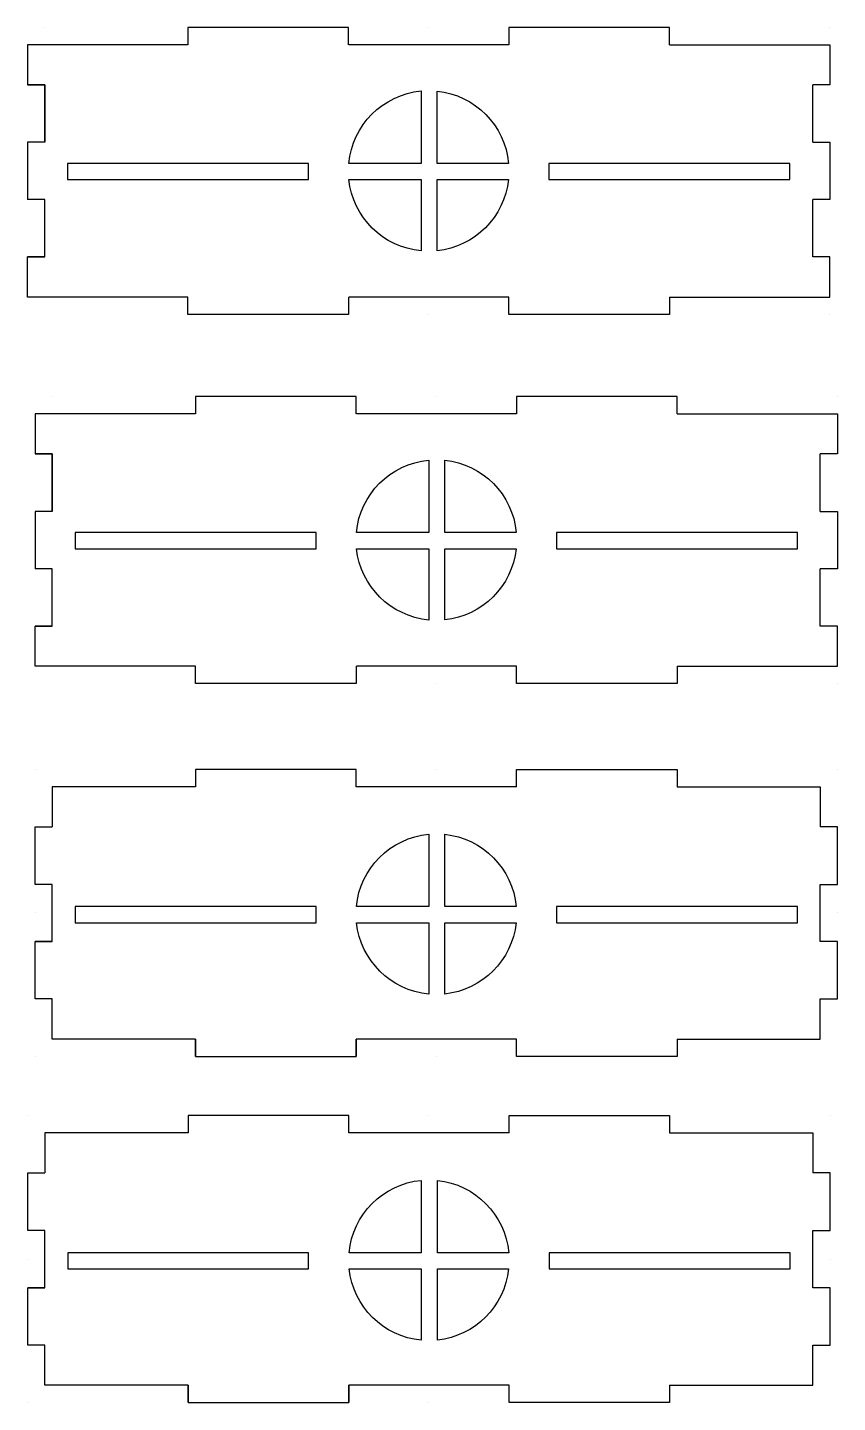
# Model space of a CAD drawing. Header units: millimetres. Extents: x 10 to 304, y -289 to -6.
# Drawn here: x 162.9 to 304.2, y -248.8 to -9.2 of the extents above; entities that cross this region are included whole.
import ezdxf

# ---------------------------------------------------------------- set-up
doc = ezdxf.new("R2010")
doc.units = ezdxf.units.MM
doc.header["$MEASUREMENT"] = 0
doc.layers.add('Layer 1', color=7, linetype='Continuous')

# ---------------------------------------------------------------- blocks, each defined once
blk = doc.blocks.new('block 36')
at = {"layer": 'Layer 1', "color": 7, "lineweight": 25, "true_color": 0xffffff}
blk.add_lwpolyline([(304.22, -123.5), (304.22, -123.5)], dxfattribs=at)
blk = doc.blocks.new('block 37')
at = {"layer": 'Layer 1', "color": 7, "lineweight": 25, "true_color": 0xffffff}
blk.add_lwpolyline([(304.22, -73.5), (304.22, -73.5)], dxfattribs=at)
blk = doc.blocks.new('block 38')
at = {"layer": 'Layer 1', "color": 7, "lineweight": 25, "true_color": 0xffffff}
for points in [[(304.22, -73.5), (304.22, -73.5)], [(304.22, -123.5), (304.22, -123.5)]]:
    blk.add_lwpolyline(points, dxfattribs=at)
blk = doc.blocks.new('block 39')
at = {"layer": 'Layer 1', "color": 7, "lineweight": 25, "true_color": 0xffffff}
blk.add_lwpolyline([(304.22, -123.5), (304.22, -123.5)], dxfattribs=at)
blk = doc.blocks.new('block 40')
at = {"layer": 'Layer 1', "color": 7, "lineweight": 25, "true_color": 0xffffff}
blk.add_lwpolyline([(304.22, -73.5), (304.22, -73.5)], dxfattribs=at)
blk = doc.blocks.new('block 41')
at = {"layer": 'Layer 1', "color": 7, "lineweight": 25, "true_color": 0xffffff}
for points in [[(164.22, -98.5), (164.22, -98.5)], [(304.22, -98.5), (304.22, -98.5)]]:
    blk.add_lwpolyline(points, dxfattribs=at)
blk = doc.blocks.new('block 42')
at = {"layer": 'Layer 1', "color": 7, "lineweight": 25, "true_color": 0xffffff}
for points in [[(234.22, -73.5), (234.22, -73.5)], [(234.22, -123.5), (234.22, -123.5)]]:
    blk.add_lwpolyline(points, dxfattribs=at)
blk = doc.blocks.new('block 43')
at = {"layer": 'Layer 1', "color": 7, "lineweight": 25, "true_color": 0xffffff}
blk.add_lwpolyline([(220.22, -123.5), (220.22, -123.5)], dxfattribs=at)
blk = doc.blocks.new('block 44')
at = {"layer": 'Layer 1', "color": 7, "lineweight": 25, "true_color": 0xffffff}
blk.add_lwpolyline([(220.22, -120.5), (220.22, -123.5), (192.22, -123.5), (192.22, -120.5)], dxfattribs=at)
blk = doc.blocks.new('block 45')
at = {"layer": 'Layer 1', "color": 7, "lineweight": 25, "true_color": 0xffffff}
blk.add_lwpolyline([(248.22, -123.5), (248.22, -123.5)], dxfattribs=at)
blk = doc.blocks.new('block 46')
at = {"layer": 'Layer 1', "color": 7, "lineweight": 25, "true_color": 0xffffff}
blk.add_lwpolyline([(248.22, -120.51), (220.3, -120.51)], dxfattribs=at)
blk = doc.blocks.new('block 47')
at = {"layer": 'Layer 1', "color": 7, "lineweight": 25, "true_color": 0xffffff}
blk.add_lwpolyline([(276.22, -120.5), (276.22, -123.5), (248.22, -123.5), (248.22, -120.51)], dxfattribs=at)
blk = doc.blocks.new('block 48')
at = {"layer": 'Layer 1', "color": 7, "lineweight": 25, "true_color": 0xffffff}
blk.add_lwpolyline([(248.22, -76.5), (220.3, -76.5)], dxfattribs=at)
blk = doc.blocks.new('block 49')
at = {"layer": 'Layer 1', "color": 7, "lineweight": 25, "true_color": 0xffffff}
blk.add_lwpolyline([(220.22, -76.5), (220.22, -73.5), (192.22, -73.5), (192.22, -76.5)], dxfattribs=at)
blk = doc.blocks.new('block 50')
at = {"layer": 'Layer 1', "color": 7, "lineweight": 25, "true_color": 0xffffff}
blk.add_lwpolyline([(276.22, -76.5), (276.22, -73.5), (248.22, -73.5), (248.22, -76.5)], dxfattribs=at)
blk = doc.blocks.new('block 51')
at = {"layer": 'Layer 1', "color": 7, "lineweight": 25, "true_color": 0xffffff}
blk.add_lwpolyline([(167.22, -73.5), (167.22, -73.5)], dxfattribs=at)
blk = doc.blocks.new('block 52')
at = {"layer": 'Layer 1', "color": 7, "lineweight": 25, "true_color": 0xffffff}
blk.add_lwpolyline([(167.22, -83.5), (164.22, -83.5)], dxfattribs=at)
blk = doc.blocks.new('block 53')
at = {"layer": 'Layer 1', "color": 7, "lineweight": 25, "true_color": 0xffffff}
blk.add_lwpolyline([(164.22, -83.5), (164.22, -83.5)], dxfattribs=at)
blk = doc.blocks.new('block 54')
at = {"layer": 'Layer 1', "color": 7, "lineweight": 25, "true_color": 0xffffff}
blk.add_lwpolyline([(167.22, -83.5), (167.22, -93.5)], dxfattribs=at)
blk = doc.blocks.new('block 55')
at = {"layer": 'Layer 1', "color": 7, "lineweight": 25, "true_color": 0xffffff}
blk.add_lwpolyline([(164.22, -83.5), (164.22, -83.5)], dxfattribs=at)
blk = doc.blocks.new('block 56')
at = {"layer": 'Layer 1', "color": 7, "lineweight": 25, "true_color": 0xffffff}
blk.add_lwpolyline([(167.22, -93.5), (167.22, -83.5)], dxfattribs=at)
blk = doc.blocks.new('block 57')
at = {"layer": 'Layer 1', "color": 7, "lineweight": 25, "true_color": 0xffffff}
blk.add_lwpolyline([(167.22, -113.5), (164.22, -113.5)], dxfattribs=at)
blk = doc.blocks.new('block 58')
at = {"layer": 'Layer 1', "color": 7, "lineweight": 25, "true_color": 0xffffff}
blk.add_lwpolyline([(164.22, -113.5), (167.22, -113.5)], dxfattribs=at)
blk = doc.blocks.new('block 59')
at = {"layer": 'Layer 1', "color": 7, "lineweight": 25, "true_color": 0xffffff}
blk.add_lwpolyline([(167.22, -113.5), (167.22, -103.5)], dxfattribs=at)
blk = doc.blocks.new('block 60')
at = {"layer": 'Layer 1', "color": 7, "lineweight": 25, "true_color": 0xffffff}
blk.add_lwpolyline([(167.22, -103.5), (164.22, -103.5)], dxfattribs=at)
blk = doc.blocks.new('block 61')
at = {"layer": 'Layer 1', "color": 7, "lineweight": 25, "true_color": 0xffffff}
for points in [[(167.22, -93.5), (164.22, -93.5), (164.22, -103.5)], [(192.22, -120.5), (164.22, -120.5), (164.22, -113.5)]]:
    blk.add_lwpolyline(points, dxfattribs=at)
blk = doc.blocks.new('block 62')
at = {"layer": 'Layer 1', "color": 7, "lineweight": 25, "true_color": 0xffffff}
blk.add_lwpolyline([(301.22, -113.5), (301.22, -103.5)], dxfattribs=at)
blk = doc.blocks.new('block 63')
at = {"layer": 'Layer 1', "color": 7, "lineweight": 25, "true_color": 0xffffff}
blk.add_lwpolyline([(301.22, -93.5), (304.22, -93.5), (304.22, -103.5), (301.22, -103.5)], dxfattribs=at)
blk = doc.blocks.new('block 64')
at = {"layer": 'Layer 1', "color": 7, "lineweight": 25, "true_color": 0xffffff}
blk.add_lwpolyline([(301.22, -93.5), (301.22, -83.5)], dxfattribs=at)
blk = doc.blocks.new('block 65')
at = {"layer": 'Layer 1', "color": 7, "lineweight": 25, "true_color": 0xffffff}
blk.add_lwpolyline([(276.22, -120.5), (304.22, -120.5), (304.22, -113.5), (301.22, -113.5)], dxfattribs=at)
blk = doc.blocks.new('block 66')
at = {"layer": 'Layer 1', "color": 7, "lineweight": 25, "true_color": 0xffffff}
blk.add_lwpolyline([(276.22, -76.5), (304.22, -76.5), (304.22, -83.5), (301.22, -83.5)], dxfattribs=at)
blk = doc.blocks.new('block 67')
at = {"layer": 'Layer 1', "color": 7, "lineweight": 25, "true_color": 0xffffff}
blk.add_lwpolyline([(192.22, -76.5), (164.22, -76.5), (164.22, -83.5), (167.22, -83.5)], dxfattribs=at)
blk = doc.blocks.new('block 68')
at = {"layer": 'Layer 1', "color": 7, "lineweight": 25, "true_color": 0xffffff}
blk.add_lwpolyline([(164.22, -188.5), (164.22, -188.5)], dxfattribs=at)
blk = doc.blocks.new('block 69')
at = {"layer": 'Layer 1', "color": 7, "lineweight": 25, "true_color": 0xffffff}
for points in [[(164.22, -138.5), (164.22, -138.5)], [(304.22, -138.5), (304.22, -138.5)]]:
    blk.add_lwpolyline(points, dxfattribs=at)
blk = doc.blocks.new('block 70')
at = {"layer": 'Layer 1', "color": 7, "lineweight": 25, "true_color": 0xffffff}
blk.add_lwpolyline([(304.22, -138.5), (304.22, -138.5)], dxfattribs=at)
blk = doc.blocks.new('block 71')
at = {"layer": 'Layer 1', "color": 7, "lineweight": 25, "true_color": 0xffffff}
blk.add_lwpolyline([(164.22, -138.5), (164.22, -138.5)], dxfattribs=at)
blk = doc.blocks.new('block 72')
at = {"layer": 'Layer 1', "color": 7, "lineweight": 25, "true_color": 0xffffff}
for points in [[(304.22, -138.5), (304.22, -138.5)], [(164.22, -188.5), (164.22, -188.5)]]:
    blk.add_lwpolyline(points, dxfattribs=at)
blk = doc.blocks.new('block 73')
at = {"layer": 'Layer 1', "color": 7, "lineweight": 25, "true_color": 0xffffff}
for points in [[(234.22, -138.5), (234.22, -138.5)], [(234.22, -188.5), (234.22, -188.5)]]:
    blk.add_lwpolyline(points, dxfattribs=at)
blk = doc.blocks.new('block 74')
at = {"layer": 'Layer 1', "color": 7, "lineweight": 25, "true_color": 0xffffff}
for points in [[(164.22, -163.5), (164.22, -163.5)], [(304.22, -163.5), (304.22, -163.5)]]:
    blk.add_lwpolyline(points, dxfattribs=at)
blk = doc.blocks.new('block 75')
at = {"layer": 'Layer 1', "color": 7, "lineweight": 25, "true_color": 0xffffff}
blk.add_lwpolyline([(301.22, -178.5), (301.22, -178.5)], dxfattribs=at)
blk = doc.blocks.new('block 76')
at = {"layer": 'Layer 1', "color": 7, "lineweight": 25, "true_color": 0xffffff}
blk.add_lwpolyline([(304.22, -178.5), (304.22, -178.5)], dxfattribs=at)
blk = doc.blocks.new('block 77')
at = {"layer": 'Layer 1', "color": 7, "lineweight": 25, "true_color": 0xffffff}
for points in [[(304.22, -158.5), (304.22, -158.5)], [(304.22, -168.5), (304.22, -168.5)]]:
    blk.add_lwpolyline(points, dxfattribs=at)
blk = doc.blocks.new('block 78')
at = {"layer": 'Layer 1', "color": 7, "lineweight": 25, "true_color": 0xffffff}
blk.add_lwpolyline([(301.22, -141.5), (301.22, -148.5)], dxfattribs=at)
blk = doc.blocks.new('block 79')
at = {"layer": 'Layer 1', "color": 7, "lineweight": 25, "true_color": 0xffffff}
blk.add_lwpolyline([(164.22, -148.5), (167.22, -148.5)], dxfattribs=at)
blk = doc.blocks.new('block 80')
at = {"layer": 'Layer 1', "color": 7, "lineweight": 25, "true_color": 0xffffff}
blk.add_lwpolyline([(167.22, -141.5), (167.22, -148.5)], dxfattribs=at)
blk = doc.blocks.new('block 81')
at = {"layer": 'Layer 1', "color": 7, "lineweight": 25, "true_color": 0xffffff}
blk.add_lwpolyline([(167.22, -185.5), (167.22, -178.5)], dxfattribs=at)
blk = doc.blocks.new('block 82')
at = {"layer": 'Layer 1', "color": 7, "lineweight": 25, "true_color": 0xffffff}
blk.add_lwpolyline([(167.22, -168.5), (164.22, -168.5)], dxfattribs=at)
blk = doc.blocks.new('block 83')
at = {"layer": 'Layer 1', "color": 7, "lineweight": 25, "true_color": 0xffffff}
for points in [[(164.22, -188.5), (164.22, -188.5)], [(192.22, -188.5), (192.22, -188.5)]]:
    blk.add_lwpolyline(points, dxfattribs=at)
blk = doc.blocks.new('block 84')
at = {"layer": 'Layer 1', "color": 7, "lineweight": 25, "true_color": 0xffffff}
blk.add_lwpolyline([(192.22, -188.5), (192.22, -185.5)], dxfattribs=at)
blk = doc.blocks.new('block 85')
at = {"layer": 'Layer 1', "color": 7, "lineweight": 25, "true_color": 0xffffff}
blk.add_lwpolyline([(192.22, -185.5), (167.22, -185.5)], dxfattribs=at)
blk = doc.blocks.new('block 86')
at = {"layer": 'Layer 1', "color": 7, "lineweight": 25, "true_color": 0xffffff}
blk.add_lwpolyline([(167.22, -185.5), (167.22, -185.5)], dxfattribs=at)
blk = doc.blocks.new('block 87')
at = {"layer": 'Layer 1', "color": 7, "lineweight": 25, "true_color": 0xffffff}
blk.add_lwpolyline([(192.22, -188.5), (220.22, -188.5)], dxfattribs=at)
blk = doc.blocks.new('block 88')
at = {"layer": 'Layer 1', "color": 7, "lineweight": 25, "true_color": 0xffffff}
blk.add_lwpolyline([(220.22, -188.5), (220.22, -185.5)], dxfattribs=at)
blk = doc.blocks.new('block 89')
at = {"layer": 'Layer 1', "color": 7, "lineweight": 25, "true_color": 0xffffff}
blk.add_lwpolyline([(192.22, -185.5), (192.22, -188.5)], dxfattribs=at)
blk = doc.blocks.new('block 90')
at = {"layer": 'Layer 1', "color": 7, "lineweight": 25, "true_color": 0xffffff}
for points in [[(220.22, -188.5), (220.22, -188.5)], [(248.22, -188.5), (248.22, -188.5)]]:
    blk.add_lwpolyline(points, dxfattribs=at)
blk = doc.blocks.new('block 91')
at = {"layer": 'Layer 1', "color": 7, "lineweight": 25, "true_color": 0xffffff}
blk.add_lwpolyline([(248.22, -185.5), (220.22, -185.5)], dxfattribs=at)
blk = doc.blocks.new('block 92')
at = {"layer": 'Layer 1', "color": 7, "lineweight": 25, "true_color": 0xffffff}
blk.add_lwpolyline([(220.22, -185.5), (220.22, -188.5)], dxfattribs=at)
blk = doc.blocks.new('block 93')
at = {"layer": 'Layer 1', "color": 7, "lineweight": 25, "true_color": 0xffffff}
blk.add_lwpolyline([(276.22, -185.5), (276.22, -188.5), (248.22, -188.5), (248.22, -185.5)], dxfattribs=at)
blk = doc.blocks.new('block 94')
at = {"layer": 'Layer 1', "color": 7, "lineweight": 25, "true_color": 0xffffff}
blk.add_lwpolyline([(192.22, -141.5), (167.22, -141.5)], dxfattribs=at)
blk = doc.blocks.new('block 95')
at = {"layer": 'Layer 1', "color": 7, "lineweight": 25, "true_color": 0xffffff}
blk.add_lwpolyline([(248.22, -141.5), (220.22, -141.5)], dxfattribs=at)
blk = doc.blocks.new('block 96')
at = {"layer": 'Layer 1', "color": 7, "lineweight": 25, "true_color": 0xffffff}
blk.add_lwpolyline([(248.22, -141.5), (248.22, -138.5), (276.22, -138.5), (276.22, -141.5)], dxfattribs=at)
blk = doc.blocks.new('block 97')
at = {"layer": 'Layer 1', "color": 7, "lineweight": 25, "true_color": 0xffffff}
blk.add_lwpolyline([(220.22, -141.5), (220.22, -138.5), (192.22, -138.5), (192.22, -141.5)], dxfattribs=at)
blk = doc.blocks.new('block 98')
at = {"layer": 'Layer 1', "color": 7, "lineweight": 25, "true_color": 0xffffff}
blk.add_lwpolyline([(276.22, -141.5), (301.22, -141.5)], dxfattribs=at)
blk = doc.blocks.new('block 99')
at = {"layer": 'Layer 1', "color": 7, "lineweight": 25, "true_color": 0xffffff}
blk.add_lwpolyline([(276.22, -185.5), (301.22, -185.5), (301.22, -178.5), (304.22, -178.5), (304.22, -168.5), (301.22, -168.5)], dxfattribs=at)
blk = doc.blocks.new('block 100')
at = {"layer": 'Layer 1', "color": 7, "lineweight": 25, "true_color": 0xffffff}
blk.add_lwpolyline([(301.22, -168.5), (301.22, -158.52)], dxfattribs=at)
blk = doc.blocks.new('block 101')
at = {"layer": 'Layer 1', "color": 7, "lineweight": 25, "true_color": 0xffffff}
blk.add_lwpolyline([(301.22, -158.52), (304.22, -158.52), (304.22, -148.5), (301.22, -148.5)], dxfattribs=at)
blk = doc.blocks.new('block 102')
at = {"layer": 'Layer 1', "color": 7, "lineweight": 25, "true_color": 0xffffff}
blk.add_lwpolyline([(167.22, -168.5), (167.22, -158.52)], dxfattribs=at)
blk = doc.blocks.new('block 103')
at = {"layer": 'Layer 1', "color": 7, "lineweight": 25, "true_color": 0xffffff}
blk.add_lwpolyline([(167.22, -178.5), (164.22, -178.5), (164.22, -168.5), (167.22, -168.5)], dxfattribs=at)
blk = doc.blocks.new('block 104')
at = {"layer": 'Layer 1', "color": 7, "lineweight": 25, "true_color": 0xffffff}
blk.add_lwpolyline([(167.22, -158.52), (164.22, -158.52), (164.22, -148.5), (167.22, -148.5)], dxfattribs=at)
blk = doc.blocks.new('block 139')
at = {"layer": 'Layer 1', "color": 7, "lineweight": 25, "true_color": 0xffffff}
for points in [[(232.89, -97.19), (232.89, -97.19), (232.89, -84.57), (232.89, -84.57), (226.21, -85.2), (220.91, -90.51), (220.28, -97.19), (220.28, -97.19), (232.89, -97.19), (232.89, -97.19)], [(235.7, -97.19), (235.7, -97.19), (248.16, -97.19), (248.16, -97.19), (247.54, -90.56), (242.31, -85.28), (235.7, -84.58), (235.7, -84.58), (235.7, -97.19), (235.7, -97.19)], [(232.89, -100.01), (232.89, -100.01), (220.3, -100.01), (220.3, -100.01), (221.01, -106.6), (226.28, -111.81), (232.89, -112.44), (232.89, -112.44), (232.89, -100.01), (232.89, -100.01)], [(235.7, -100.01), (235.7, -100.01), (235.7, -112.43), (235.7, -112.43), (242.24, -111.74), (247.44, -106.55), (248.14, -100.01), (248.14, -100.01), (235.7, -100.01), (235.7, -100.01)]]:
    blk.add_open_spline(points, degree=3, knots=[0, 0, 0, 0, 1, 1, 1, 2, 2, 2, 3, 3, 3, 3], dxfattribs=at)
blk = doc.blocks.new('block 140')
at = {"layer": 'Layer 1', "color": 7, "lineweight": 25, "true_color": 0xffffff}
blk.add_lwpolyline([(302.89, -59.16), (302.89, -59.16)], dxfattribs=at)
blk = doc.blocks.new('block 141')
at = {"layer": 'Layer 1', "color": 7, "lineweight": 25, "true_color": 0xffffff}
blk.add_lwpolyline([(302.89, -9.16), (302.89, -9.16)], dxfattribs=at)
blk = doc.blocks.new('block 142')
at = {"layer": 'Layer 1', "color": 7, "lineweight": 25, "true_color": 0xffffff}
for points in [[(302.89, -9.16), (302.89, -9.16)], [(302.89, -59.16), (302.89, -59.16)]]:
    blk.add_lwpolyline(points, dxfattribs=at)
blk = doc.blocks.new('block 143')
at = {"layer": 'Layer 1', "color": 7, "lineweight": 25, "true_color": 0xffffff}
blk.add_lwpolyline([(302.89, -59.16), (302.89, -59.16)], dxfattribs=at)
blk = doc.blocks.new('block 144')
at = {"layer": 'Layer 1', "color": 7, "lineweight": 25, "true_color": 0xffffff}
blk.add_lwpolyline([(302.89, -9.16), (302.89, -9.16)], dxfattribs=at)
blk = doc.blocks.new('block 145')
at = {"layer": 'Layer 1', "color": 7, "lineweight": 25, "true_color": 0xffffff}
for points in [[(162.89, -34.16), (162.89, -34.16)], [(302.89, -34.16), (302.89, -34.16)]]:
    blk.add_lwpolyline(points, dxfattribs=at)
blk = doc.blocks.new('block 146')
at = {"layer": 'Layer 1', "color": 7, "lineweight": 25, "true_color": 0xffffff}
for points in [[(232.89, -9.16), (232.89, -9.16)], [(232.89, -59.16), (232.89, -59.16)]]:
    blk.add_lwpolyline(points, dxfattribs=at)
blk = doc.blocks.new('block 147')
at = {"layer": 'Layer 1', "color": 7, "lineweight": 25, "true_color": 0xffffff}
blk.add_lwpolyline([(218.89, -59.16), (218.89, -59.16)], dxfattribs=at)
blk = doc.blocks.new('block 148')
at = {"layer": 'Layer 1', "color": 7, "lineweight": 25, "true_color": 0xffffff}
blk.add_lwpolyline([(218.89, -56.16), (218.89, -59.16), (190.89, -59.16), (190.89, -56.16)], dxfattribs=at)
blk = doc.blocks.new('block 149')
at = {"layer": 'Layer 1', "color": 7, "lineweight": 25, "true_color": 0xffffff}
blk.add_lwpolyline([(246.89, -59.16), (246.89, -59.16)], dxfattribs=at)
blk = doc.blocks.new('block 150')
at = {"layer": 'Layer 1', "color": 7, "lineweight": 25, "true_color": 0xffffff}
blk.add_lwpolyline([(246.89, -56.16), (218.96, -56.16)], dxfattribs=at)
blk = doc.blocks.new('block 151')
at = {"layer": 'Layer 1', "color": 7, "lineweight": 25, "true_color": 0xffffff}
blk.add_lwpolyline([(274.89, -56.16), (274.89, -59.16), (246.89, -59.16), (246.89, -56.16)], dxfattribs=at)
blk = doc.blocks.new('block 152')
at = {"layer": 'Layer 1', "color": 7, "lineweight": 25, "true_color": 0xffffff}
blk.add_lwpolyline([(246.89, -12.16), (218.96, -12.16)], dxfattribs=at)
blk = doc.blocks.new('block 153')
at = {"layer": 'Layer 1', "color": 7, "lineweight": 25, "true_color": 0xffffff}
blk.add_lwpolyline([(218.89, -12.16), (218.89, -9.16), (190.89, -9.16), (190.89, -12.16)], dxfattribs=at)
blk = doc.blocks.new('block 154')
at = {"layer": 'Layer 1', "color": 7, "lineweight": 25, "true_color": 0xffffff}
blk.add_lwpolyline([(274.89, -12.16), (274.89, -9.16), (246.89, -9.16), (246.89, -12.16)], dxfattribs=at)
blk = doc.blocks.new('block 155')
at = {"layer": 'Layer 1', "color": 7, "lineweight": 25, "true_color": 0xffffff}
blk.add_lwpolyline([(165.89, -9.16), (165.89, -9.16)], dxfattribs=at)
blk = doc.blocks.new('block 156')
at = {"layer": 'Layer 1', "color": 7, "lineweight": 25, "true_color": 0xffffff}
blk.add_lwpolyline([(165.89, -19.16), (162.89, -19.16)], dxfattribs=at)
blk = doc.blocks.new('block 157')
at = {"layer": 'Layer 1', "color": 7, "lineweight": 25, "true_color": 0xffffff}
blk.add_lwpolyline([(162.89, -19.16), (162.89, -19.16)], dxfattribs=at)
blk = doc.blocks.new('block 158')
at = {"layer": 'Layer 1', "color": 7, "lineweight": 25, "true_color": 0xffffff}
blk.add_lwpolyline([(165.89, -19.16), (165.89, -29.16)], dxfattribs=at)
blk = doc.blocks.new('block 159')
at = {"layer": 'Layer 1', "color": 7, "lineweight": 25, "true_color": 0xffffff}
blk.add_lwpolyline([(162.89, -19.16), (162.89, -19.16)], dxfattribs=at)
blk = doc.blocks.new('block 160')
at = {"layer": 'Layer 1', "color": 7, "lineweight": 25, "true_color": 0xffffff}
blk.add_lwpolyline([(165.89, -29.16), (165.89, -19.16)], dxfattribs=at)
blk = doc.blocks.new('block 161')
at = {"layer": 'Layer 1', "color": 7, "lineweight": 25, "true_color": 0xffffff}
blk.add_lwpolyline([(165.89, -49.16), (162.89, -49.16)], dxfattribs=at)
blk = doc.blocks.new('block 162')
at = {"layer": 'Layer 1', "color": 7, "lineweight": 25, "true_color": 0xffffff}
blk.add_lwpolyline([(162.89, -49.16), (165.89, -49.16)], dxfattribs=at)
blk = doc.blocks.new('block 163')
at = {"layer": 'Layer 1', "color": 7, "lineweight": 25, "true_color": 0xffffff}
blk.add_lwpolyline([(165.89, -49.16), (165.89, -39.16)], dxfattribs=at)
blk = doc.blocks.new('block 164')
at = {"layer": 'Layer 1', "color": 7, "lineweight": 25, "true_color": 0xffffff}
blk.add_lwpolyline([(165.89, -39.16), (162.89, -39.16)], dxfattribs=at)
blk = doc.blocks.new('block 165')
at = {"layer": 'Layer 1', "color": 7, "lineweight": 25, "true_color": 0xffffff}
for points in [[(165.89, -29.16), (162.89, -29.16), (162.89, -39.16)], [(190.89, -56.16), (162.89, -56.16), (162.89, -49.16)]]:
    blk.add_lwpolyline(points, dxfattribs=at)
blk = doc.blocks.new('block 166')
at = {"layer": 'Layer 1', "color": 7, "lineweight": 25, "true_color": 0xffffff}
blk.add_lwpolyline([(299.89, -49.16), (299.89, -39.16)], dxfattribs=at)
blk = doc.blocks.new('block 167')
at = {"layer": 'Layer 1', "color": 7, "lineweight": 25, "true_color": 0xffffff}
blk.add_lwpolyline([(299.89, -29.16), (302.89, -29.16), (302.89, -39.16), (299.89, -39.16)], dxfattribs=at)
blk = doc.blocks.new('block 168')
at = {"layer": 'Layer 1', "color": 7, "lineweight": 25, "true_color": 0xffffff}
blk.add_lwpolyline([(299.89, -29.16), (299.89, -19.16)], dxfattribs=at)
blk = doc.blocks.new('block 169')
at = {"layer": 'Layer 1', "color": 7, "lineweight": 25, "true_color": 0xffffff}
blk.add_lwpolyline([(274.89, -56.16), (302.89, -56.16), (302.89, -49.16), (299.89, -49.16)], dxfattribs=at)
blk = doc.blocks.new('block 170')
at = {"layer": 'Layer 1', "color": 7, "lineweight": 25, "true_color": 0xffffff}
blk.add_lwpolyline([(274.89, -12.16), (302.89, -12.16), (302.89, -19.16), (299.89, -19.16)], dxfattribs=at)
blk = doc.blocks.new('block 171')
at = {"layer": 'Layer 1', "color": 7, "lineweight": 25, "true_color": 0xffffff}
blk.add_lwpolyline([(190.89, -12.16), (162.89, -12.16), (162.89, -19.16), (165.89, -19.16)], dxfattribs=at)
blk = doc.blocks.new('block 172')
at = {"layer": 'Layer 1', "color": 7, "lineweight": 25, "true_color": 0xffffff}
for points in [[(231.55, -32.84), (231.55, -32.84), (231.55, -20.22), (231.55, -20.22), (224.88, -20.86), (219.57, -26.17), (218.95, -32.84), (218.95, -32.84), (231.55, -32.84), (231.55, -32.84)], [(234.37, -32.84), (234.37, -32.84), (246.82, -32.84), (246.82, -32.84), (246.21, -26.22), (240.97, -20.93), (234.37, -20.24), (234.37, -20.24), (234.37, -32.84), (234.37, -32.84)], [(231.55, -35.66), (231.55, -35.66), (218.97, -35.66), (218.97, -35.66), (219.67, -42.25), (224.94, -47.47), (231.55, -48.09), (231.55, -48.09), (231.55, -35.66), (231.55, -35.66)], [(234.37, -35.66), (234.37, -35.66), (234.37, -48.08), (234.37, -48.08), (240.91, -47.39), (246.11, -42.2), (246.8, -35.66), (246.8, -35.66), (234.37, -35.66), (234.37, -35.66)]]:
    blk.add_open_spline(points, degree=3, knots=[0, 0, 0, 0, 1, 1, 1, 2, 2, 2, 3, 3, 3, 3], dxfattribs=at)
blk = doc.blocks.new('block 173')
at = {"layer": 'Layer 1', "color": 7, "lineweight": 25, "true_color": 0xffffff}
for points in [[(232.89, -162.39), (232.89, -162.39), (232.89, -149.78), (232.89, -149.78), (226.21, -150.41), (220.91, -155.72), (220.28, -162.39), (220.28, -162.39), (232.89, -162.39), (232.89, -162.39)], [(235.7, -162.39), (235.7, -162.39), (248.16, -162.39), (248.16, -162.39), (247.54, -155.77), (242.31, -150.48), (235.7, -149.79), (235.7, -149.79), (235.7, -162.39), (235.7, -162.39)], [(232.89, -165.21), (232.89, -165.21), (220.3, -165.21), (220.3, -165.21), (221.01, -171.8), (226.28, -177.02), (232.89, -177.65), (232.89, -177.65), (232.89, -165.21), (232.89, -165.21)], [(235.7, -165.21), (235.7, -165.21), (235.7, -177.63), (235.7, -177.63), (242.24, -176.94), (247.44, -171.75), (248.14, -165.21), (248.14, -165.21), (235.7, -165.21), (235.7, -165.21)]]:
    blk.add_open_spline(points, degree=3, knots=[0, 0, 0, 0, 1, 1, 1, 2, 2, 2, 3, 3, 3, 3], dxfattribs=at)
blk = doc.blocks.new('block 174')
at = {"layer": 'Layer 1', "color": 7, "lineweight": 25, "true_color": 0xffffff}
blk.add_lwpolyline([(162.93, -248.83), (162.93, -248.83)], dxfattribs=at)
blk = doc.blocks.new('block 175')
at = {"layer": 'Layer 1', "color": 7, "lineweight": 25, "true_color": 0xffffff}
for points in [[(162.93, -198.83), (162.93, -198.83)], [(302.93, -198.83), (302.93, -198.83)]]:
    blk.add_lwpolyline(points, dxfattribs=at)
blk = doc.blocks.new('block 176')
at = {"layer": 'Layer 1', "color": 7, "lineweight": 25, "true_color": 0xffffff}
blk.add_lwpolyline([(302.93, -198.83), (302.93, -198.83)], dxfattribs=at)
blk = doc.blocks.new('block 177')
at = {"layer": 'Layer 1', "color": 7, "lineweight": 25, "true_color": 0xffffff}
blk.add_lwpolyline([(162.93, -198.83), (162.93, -198.83)], dxfattribs=at)
blk = doc.blocks.new('block 178')
at = {"layer": 'Layer 1', "color": 7, "lineweight": 25, "true_color": 0xffffff}
for points in [[(302.93, -198.83), (302.93, -198.83)], [(162.93, -248.83), (162.93, -248.83)]]:
    blk.add_lwpolyline(points, dxfattribs=at)
blk = doc.blocks.new('block 179')
at = {"layer": 'Layer 1', "color": 7, "lineweight": 25, "true_color": 0xffffff}
for points in [[(232.93, -198.83), (232.93, -198.83)], [(232.93, -248.83), (232.93, -248.83)]]:
    blk.add_lwpolyline(points, dxfattribs=at)
blk = doc.blocks.new('block 180')
at = {"layer": 'Layer 1', "color": 7, "lineweight": 25, "true_color": 0xffffff}
for points in [[(162.93, -223.83), (162.93, -223.83)], [(302.93, -223.83), (302.93, -223.83)]]:
    blk.add_lwpolyline(points, dxfattribs=at)
blk = doc.blocks.new('block 181')
at = {"layer": 'Layer 1', "color": 7, "lineweight": 25, "true_color": 0xffffff}
blk.add_lwpolyline([(299.93, -238.83), (299.93, -238.83)], dxfattribs=at)
blk = doc.blocks.new('block 182')
at = {"layer": 'Layer 1', "color": 7, "lineweight": 25, "true_color": 0xffffff}
blk.add_lwpolyline([(302.93, -238.83), (302.93, -238.83)], dxfattribs=at)
blk = doc.blocks.new('block 183')
at = {"layer": 'Layer 1', "color": 7, "lineweight": 25, "true_color": 0xffffff}
for points in [[(302.93, -218.83), (302.93, -218.83)], [(302.93, -228.83), (302.93, -228.83)]]:
    blk.add_lwpolyline(points, dxfattribs=at)
blk = doc.blocks.new('block 184')
at = {"layer": 'Layer 1', "color": 7, "lineweight": 25, "true_color": 0xffffff}
blk.add_lwpolyline([(299.93, -201.83), (299.93, -208.83)], dxfattribs=at)
blk = doc.blocks.new('block 185')
at = {"layer": 'Layer 1', "color": 7, "lineweight": 25, "true_color": 0xffffff}
blk.add_lwpolyline([(162.93, -208.83), (165.93, -208.83)], dxfattribs=at)
blk = doc.blocks.new('block 186')
at = {"layer": 'Layer 1', "color": 7, "lineweight": 25, "true_color": 0xffffff}
blk.add_lwpolyline([(165.93, -201.83), (165.93, -208.83)], dxfattribs=at)
blk = doc.blocks.new('block 187')
at = {"layer": 'Layer 1', "color": 7, "lineweight": 25, "true_color": 0xffffff}
blk.add_lwpolyline([(165.93, -245.83), (165.93, -238.83)], dxfattribs=at)
blk = doc.blocks.new('block 188')
at = {"layer": 'Layer 1', "color": 7, "lineweight": 25, "true_color": 0xffffff}
blk.add_lwpolyline([(165.93, -228.83), (162.93, -228.83)], dxfattribs=at)
blk = doc.blocks.new('block 189')
at = {"layer": 'Layer 1', "color": 7, "lineweight": 25, "true_color": 0xffffff}
for points in [[(162.93, -248.83), (162.93, -248.83)], [(190.93, -248.83), (190.93, -248.83)]]:
    blk.add_lwpolyline(points, dxfattribs=at)
blk = doc.blocks.new('block 190')
at = {"layer": 'Layer 1', "color": 7, "lineweight": 25, "true_color": 0xffffff}
blk.add_lwpolyline([(190.93, -248.83), (190.93, -245.83)], dxfattribs=at)
blk = doc.blocks.new('block 191')
at = {"layer": 'Layer 1', "color": 7, "lineweight": 25, "true_color": 0xffffff}
blk.add_lwpolyline([(190.93, -245.83), (165.93, -245.83)], dxfattribs=at)
blk = doc.blocks.new('block 192')
at = {"layer": 'Layer 1', "color": 7, "lineweight": 25, "true_color": 0xffffff}
blk.add_lwpolyline([(165.93, -245.83), (165.93, -245.83)], dxfattribs=at)
blk = doc.blocks.new('block 193')
at = {"layer": 'Layer 1', "color": 7, "lineweight": 25, "true_color": 0xffffff}
blk.add_lwpolyline([(190.93, -248.83), (218.93, -248.83)], dxfattribs=at)
blk = doc.blocks.new('block 194')
at = {"layer": 'Layer 1', "color": 7, "lineweight": 25, "true_color": 0xffffff}
blk.add_lwpolyline([(218.93, -248.83), (218.93, -245.83)], dxfattribs=at)
blk = doc.blocks.new('block 195')
at = {"layer": 'Layer 1', "color": 7, "lineweight": 25, "true_color": 0xffffff}
blk.add_lwpolyline([(190.93, -245.83), (190.93, -248.83)], dxfattribs=at)
blk = doc.blocks.new('block 196')
at = {"layer": 'Layer 1', "color": 7, "lineweight": 25, "true_color": 0xffffff}
for points in [[(218.93, -248.83), (218.93, -248.83)], [(246.93, -248.83), (246.93, -248.83)]]:
    blk.add_lwpolyline(points, dxfattribs=at)
blk = doc.blocks.new('block 197')
at = {"layer": 'Layer 1', "color": 7, "lineweight": 25, "true_color": 0xffffff}
blk.add_lwpolyline([(246.93, -245.83), (218.93, -245.83)], dxfattribs=at)
blk = doc.blocks.new('block 198')
at = {"layer": 'Layer 1', "color": 7, "lineweight": 25, "true_color": 0xffffff}
blk.add_lwpolyline([(218.93, -245.83), (218.93, -248.83)], dxfattribs=at)
blk = doc.blocks.new('block 199')
at = {"layer": 'Layer 1', "color": 7, "lineweight": 25, "true_color": 0xffffff}
blk.add_lwpolyline([(274.93, -245.83), (274.93, -248.83), (246.93, -248.83), (246.93, -245.83)], dxfattribs=at)
blk = doc.blocks.new('block 200')
at = {"layer": 'Layer 1', "color": 7, "lineweight": 25, "true_color": 0xffffff}
blk.add_lwpolyline([(190.93, -201.83), (165.93, -201.83)], dxfattribs=at)
blk = doc.blocks.new('block 201')
at = {"layer": 'Layer 1', "color": 7, "lineweight": 25, "true_color": 0xffffff}
blk.add_lwpolyline([(246.93, -201.83), (218.93, -201.83)], dxfattribs=at)
blk = doc.blocks.new('block 202')
at = {"layer": 'Layer 1', "color": 7, "lineweight": 25, "true_color": 0xffffff}
blk.add_lwpolyline([(246.93, -201.83), (246.93, -198.83), (274.93, -198.83), (274.93, -201.83)], dxfattribs=at)
blk = doc.blocks.new('block 203')
at = {"layer": 'Layer 1', "color": 7, "lineweight": 25, "true_color": 0xffffff}
blk.add_lwpolyline([(218.93, -201.83), (218.93, -198.83), (190.93, -198.83), (190.93, -201.83)], dxfattribs=at)
blk = doc.blocks.new('block 204')
at = {"layer": 'Layer 1', "color": 7, "lineweight": 25, "true_color": 0xffffff}
blk.add_lwpolyline([(274.93, -201.83), (299.93, -201.83)], dxfattribs=at)
blk = doc.blocks.new('block 205')
at = {"layer": 'Layer 1', "color": 7, "lineweight": 25, "true_color": 0xffffff}
blk.add_lwpolyline([(274.93, -245.83), (299.93, -245.83), (299.93, -238.83), (302.93, -238.83), (302.93, -228.83), (299.93, -228.83)], dxfattribs=at)
blk = doc.blocks.new('block 206')
at = {"layer": 'Layer 1', "color": 7, "lineweight": 25, "true_color": 0xffffff}
blk.add_lwpolyline([(299.93, -228.83), (299.93, -218.85)], dxfattribs=at)
blk = doc.blocks.new('block 207')
at = {"layer": 'Layer 1', "color": 7, "lineweight": 25, "true_color": 0xffffff}
blk.add_lwpolyline([(299.93, -218.85), (302.93, -218.85), (302.93, -208.83), (299.93, -208.83)], dxfattribs=at)
blk = doc.blocks.new('block 208')
at = {"layer": 'Layer 1', "color": 7, "lineweight": 25, "true_color": 0xffffff}
blk.add_lwpolyline([(165.93, -228.83), (165.93, -218.85)], dxfattribs=at)
blk = doc.blocks.new('block 209')
at = {"layer": 'Layer 1', "color": 7, "lineweight": 25, "true_color": 0xffffff}
blk.add_lwpolyline([(165.93, -238.83), (162.93, -238.83), (162.93, -228.83), (165.93, -228.83)], dxfattribs=at)
blk = doc.blocks.new('block 210')
at = {"layer": 'Layer 1', "color": 7, "lineweight": 25, "true_color": 0xffffff}
blk.add_lwpolyline([(165.93, -218.85), (162.93, -218.85), (162.93, -208.83), (165.93, -208.83)], dxfattribs=at)
blk = doc.blocks.new('block 211')
at = {"layer": 'Layer 1', "color": 7, "lineweight": 25, "true_color": 0xffffff}
for points in [[(231.59, -222.72), (231.59, -222.72), (231.59, -210.11), (231.59, -210.11), (224.92, -210.74), (219.61, -216.05), (218.99, -222.72), (218.99, -222.72), (231.59, -222.72), (231.59, -222.72)], [(234.41, -222.72), (234.41, -222.72), (246.86, -222.72), (246.86, -222.72), (246.24, -216.1), (241.01, -210.82), (234.41, -210.12), (234.41, -210.12), (234.41, -222.72), (234.41, -222.72)], [(231.59, -225.54), (231.59, -225.54), (219.01, -225.54), (219.01, -225.54), (219.71, -232.13), (224.98, -237.35), (231.59, -237.98), (231.59, -237.98), (231.59, -225.54), (231.59, -225.54)], [(234.41, -225.54), (234.41, -225.54), (234.41, -237.96), (234.41, -237.96), (240.95, -237.27), (246.15, -232.08), (246.84, -225.54), (246.84, -225.54), (234.41, -225.54), (234.41, -225.54)]]:
    blk.add_open_spline(points, degree=3, knots=[0, 0, 0, 0, 1, 1, 1, 2, 2, 2, 3, 3, 3, 3], dxfattribs=at)

msp = doc.modelspace()

# ---------------------------------------------------------------- linework, layer by layer
at = {"layer": 'Layer 1', "color": 7, "lineweight": 25, "true_color": 0xffffff}
for points in [[(211.9, -32.84), (169.87, -32.84), (169.87, -35.66), (211.9, -35.66), (211.9, -32.84)], [(295.9, -32.84), (253.87, -32.84), (253.87, -35.66), (295.9, -35.66), (295.9, -32.84)], [(213.24, -97.19), (171.21, -97.19), (171.21, -100.01), (213.24, -100.01), (213.24, -97.19)], [(297.24, -97.19), (255.21, -97.19), (255.21, -100.01), (297.24, -100.01), (297.24, -97.19)], [(213.24, -162.39), (171.21, -162.39), (171.21, -165.21), (213.24, -165.21), (213.24, -162.39)], [(297.24, -162.39), (255.21, -162.39), (255.21, -165.21), (297.24, -165.21), (297.24, -162.39)], [(211.94, -222.72), (169.91, -222.72), (169.91, -225.54), (211.94, -225.54), (211.94, -222.72)], [(295.94, -222.72), (253.91, -222.72), (253.91, -225.54), (295.94, -225.54), (295.94, -222.72)]]:
    msp.add_lwpolyline(points, dxfattribs=at)

# ---------------------------------------------------------------- block references
at = {"layer": 'Layer 1'}
for name in ['block 155', 'block 153', 'block 146', 'block 154', 'block 141', 'block 142', 'block 144', 'block 171', 'block 152', 'block 170', 'block 156', 'block 157', 'block 159', 'block 158', 'block 160', 'block 168', 'block 172', 'block 165', 'block 167', 'block 145', 'block 164', 'block 163', 'block 166', 'block 161', 'block 162', 'block 169', 'block 148', 'block 150', 'block 151', 'block 147', 'block 149', 'block 140', 'block 143', 'block 51', 'block 49', 'block 42', 'block 50', 'block 37', 'block 38', 'block 40', 'block 67', 'block 48', 'block 66', 'block 52', 'block 53', 'block 55', 'block 54', 'block 56', 'block 64', 'block 139', 'block 61', 'block 63', 'block 41', 'block 60', 'block 59', 'block 62', 'block 57', 'block 58', 'block 65', 'block 44', 'block 46', 'block 47', 'block 43', 'block 45', 'block 36', 'block 39', 'block 69', 'block 71', 'block 72', 'block 97', 'block 73', 'block 96', 'block 70', 'block 80', 'block 94', 'block 95', 'block 98', 'block 78', 'block 79', 'block 104', 'block 101', 'block 173', 'block 102', 'block 100', 'block 77', 'block 74', 'block 82', 'block 103', 'block 99', 'block 81', 'block 75', 'block 76', 'block 85', 'block 86', 'block 84', 'block 89', 'block 88', 'block 91', 'block 92', 'block 93', 'block 68', 'block 83', 'block 87', 'block 90', 'block 175', 'block 177', 'block 178', 'block 203', 'block 179', 'block 202', 'block 176', 'block 186', 'block 200', 'block 201', 'block 204', 'block 184', 'block 185', 'block 210', 'block 211', 'block 207', 'block 208', 'block 206', 'block 183', 'block 180', 'block 188', 'block 209', 'block 205', 'block 187', 'block 181', 'block 182', 'block 191', 'block 192', 'block 190', 'block 195', 'block 194', 'block 197', 'block 198', 'block 199', 'block 174', 'block 189', 'block 193', 'block 196']:
    msp.add_blockref(name, (0, 0), dxfattribs=at)

doc.saveas('drawing.dxf')
